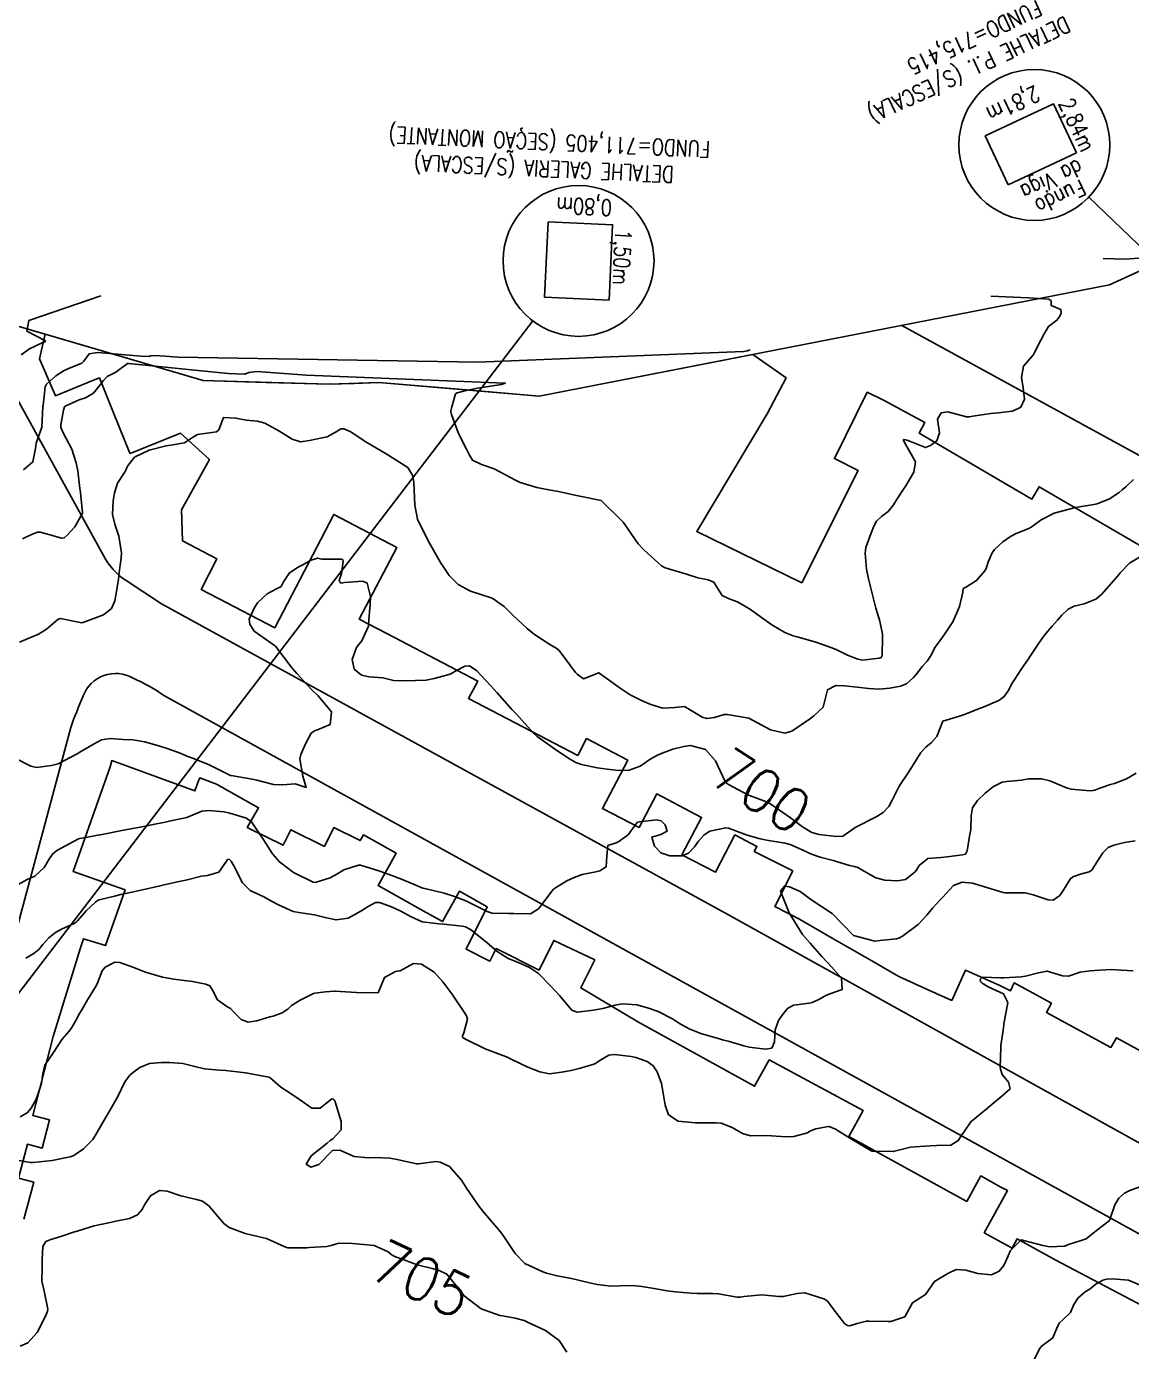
# Model space of a CAD drawing. Header units: metres. Extents: x 286371 to 293043, y 7462578 to 7466404.
# Drawn here: x 290826.9 to 290929.4, y 7463532.2 to 7463655.1 of the extents above; entities that cross this region are included whole.
import ezdxf
from ezdxf.enums import TextEntityAlignment as Align

# ---------------------------------------------------------------- set-up
doc = ezdxf.new("R2010")
doc.units = ezdxf.units.M
doc.header["$MEASUREMENT"] = 0
doc.linetypes.add('CONTINUO', pattern=[0])
doc.linetypes.add('TRACEJADO', pattern=[8.7, 8, -0.7])
for name, color, linetype in [('Area', 45, 'Continuous'), ('Cotas', 45, 'Continuous'), ('Curvas de Nivel 1m', 11, 'Continuous'), ('Curvas de Nivel 5m', 15, 'Continuous'), ('Edificações', 30, 'Continuous'), ('TEXTO', 45, 'Continuous'), ('Vias primárias', 230, 'Continuous')]:
    doc.layers.add(name, color=color, linetype=linetype)
doc.styles.add('ROMANS', font='romans', dxfattribs={"height": 0.2})
doc.styles.add('Style-STANDARD', font='STANDARD.shx')

msp = doc.modelspace()

# ---------------------------------------------------------------- linework, layer by layer
at = {"layer": 'Area'}
msp.add_polyline3d([(290702.72, 7463680.57, 698.33), (290739.63, 7463662.55, 699.15), (290758.18, 7463653.5, 702.25), (290789.55, 7463638.02, 698.86), (290843.27, 7463622.27, 702.07), (290854.94, 7463621.94, 704.25), (290859.56, 7463622.09, 698.88), (290874.41, 7463620.83, 702.47), (290927.3, 7463631.14, 698.6), (290930.21, 7463632.49, 698.75)], dxfattribs=at)
at = {"layer": 'Curvas de Nivel 1m', "flags": 128}
for points, elevation in [([(290931.23, 7463633.73), (290928.76, 7463633.52), (290926.74, 7463633.59)], 699), ([(290826.38, 7463624.67), (290827.15, 7463625.22), (290828.4, 7463625.79), (290828.53, 7463625.83), (290828.65, 7463625.95), (290826.9, 7463626.86), (290827.09, 7463627.85), (290833.78, 7463630.14)], 696), ([(290826.51, 7463607.6), (290827.27, 7463607.97), (290827.89, 7463608.2), (290828.14, 7463608.2), (290829.16, 7463607.94), (290830.13, 7463607.66), (290830.37, 7463607.68), (290830.63, 7463607.92), (290831.35, 7463608.71), (290832.05, 7463609.9), (290832.06, 7463610), (290831.87, 7463611.9), (290831.83, 7463612.27), (290831.62, 7463613.9), (290831.49, 7463614.65), (290831.08, 7463615.91), (290830.28, 7463617.43), (290830.06, 7463617.93), (290830.05, 7463618.17), (290830.31, 7463619.54), (290830.41, 7463619.83), (290830.53, 7463619.92), (290831.76, 7463620.47), (290832.33, 7463620.67), (290833.1, 7463621.11), (290833.71, 7463621.87), (290833.97, 7463622.25), (290834.36, 7463622.64), (290835.15, 7463623.06), (290836.24, 7463623.84), (290836.34, 7463623.85), (290845.57, 7463622.92), (290847.11, 7463622.88), (290847.49, 7463623.03), (290848.23, 7463623.1), (290850.35, 7463622.95), (290852.85, 7463622.77), (290871.28, 7463622.04), (290870.92, 7463621.9), (290868.7, 7463621.57), (290867.65, 7463621.35), (290866.95, 7463621.16), (290866.8, 7463621.14), (290866.66, 7463621.05), (290866.31, 7463619.83), (290866.22, 7463619.46), (290866.22, 7463619.38), (290866.3, 7463619.11), (290866.93, 7463617.36), (290867.64, 7463615.96), (290867.96, 7463615.35), (290868.24, 7463614.88), (290869.06, 7463614.5), (290870.23, 7463614.07), (290871.75, 7463613.29), (290872.21, 7463613.04), (290872.65, 7463612.83), (290874.2, 7463612.36), (290875.31, 7463612.13), (290876.2, 7463611.97), (290877.74, 7463611.65), (290878.19, 7463611.55), (290880.18, 7463611.16), (290882.16, 7463609.21), (290882.22, 7463609.13), (290882.36, 7463608.92), (290883.6, 7463607.11), (290884.12, 7463606.56), (290885.76, 7463605.08), (290886.09, 7463604.9), (290886.33, 7463604.83), (290888.08, 7463604.3), (290889.12, 7463603.98), (290890.08, 7463603.79), (290890.63, 7463603.56), (290890.96, 7463603), (290891.4, 7463602.34), (290892.05, 7463602.01), (290892.82, 7463601.74), (290894.03, 7463601.02), (290894.13, 7463600.94), (290895.24, 7463600.15), (290896, 7463599.61), (290897.21, 7463598.9), (290897.99, 7463598.6), (290898.36, 7463598.51), (290899.98, 7463598.02), (290901.22, 7463597.59), (290901.97, 7463597.32), (290903.01, 7463596.81), (290903.96, 7463596.41), (290904.4, 7463596.34), (290905.96, 7463596.53), (290906.14, 7463596.59), (290906.24, 7463596.76), (290906.27, 7463598.48), (290906.26, 7463598.76), (290906.01, 7463599.96), (290905.76, 7463600.77), (290905.64, 7463601.16), (290905.25, 7463602.78), (290904.97, 7463603.88), (290904.78, 7463604.78), (290904.64, 7463606.25), (290904.72, 7463606.79), (290905.1, 7463607.81), (290905.46, 7463608.77), (290905.71, 7463609.23), (290906.17, 7463609.65), (290906.8, 7463610.13), (290907.29, 7463610.75), (290907.63, 7463611.3), (290908.21, 7463612.19), (290908.42, 7463612.52), (290908.55, 7463612.73), (290909.17, 7463613.78), (290909.32, 7463614.72), (290908.27, 7463616.6), (290908.2, 7463616.74), (290908.22, 7463616.79), (290908.28, 7463616.8), (290908.56, 7463616.73), (290910.26, 7463616.06), (290910.71, 7463616.26), (290911.29, 7463616.69), (290911.54, 7463617.43), (290911.37, 7463618.69), (290911.71, 7463619.29), (290912.31, 7463619.36), (290914.04, 7463618.91), (290914.31, 7463618.9), (290914.65, 7463618.98), (290916.31, 7463619.22), (290916.99, 7463619.28), (290918.32, 7463619.43), (290919.09, 7463619.79), (290919.43, 7463620.56), (290919.3, 7463621.61), (290919.15, 7463622.56), (290919.34, 7463623.6), (290920.14, 7463624.55), (290920.27, 7463624.68), (290920.4, 7463624.93), (290920.95, 7463626.01), (290921.23, 7463626.53), (290921.67, 7463627.29), (290922.44, 7463627.87), (290922.72, 7463628.24), (290922.83, 7463628.51), (290922.8, 7463628.85), (290921.9, 7463629.24), (290921.89, 7463629.66), (290921.68, 7463629.83), (290919.8, 7463629.94), (290916.32, 7463630.09)], 698), ([(290826.61, 7463613.98), (290827.47, 7463614.73), (290827.71, 7463615.96), (290827.78, 7463616.45), (290828.28, 7463617.95), (290828.4, 7463619.86), (290828.41, 7463619.95), (290828.61, 7463621.68), (290828.74, 7463621.95), (290829.59, 7463622.7), (290830.36, 7463623.19), (290830.87, 7463623.41), (290832.02, 7463623.9), (290832.2, 7463624.07), (290832.67, 7463624.75), (290833.45, 7463624.86), (290837.52, 7463624.52), (290838.22, 7463624.5), (290838.4, 7463624.57), (290838.75, 7463624.6), (290839.73, 7463624.54), (290840.9, 7463624.45), (290868.71, 7463623.97), (290893.37, 7463624.96), (290893.73, 7463625.03), (290893.98, 7463625.11)], 697), ([(290826.21, 7463597.99), (290828, 7463598.76), (290828.73, 7463599.21), (290829.57, 7463599.93), (290829.81, 7463600.13), (290830.02, 7463600.19), (290831.54, 7463599.9), (290832.01, 7463599.81), (290832.09, 7463599.82), (290832.29, 7463599.89), (290833.53, 7463600.36), (290834.02, 7463600.54), (290834.75, 7463601.14), (290835.05, 7463601.85), (290835.22, 7463602.69), (290835.39, 7463603.84), (290835.47, 7463604.45), (290835.66, 7463605.84), (290835.67, 7463606.28), (290835.43, 7463607.85), (290835.07, 7463608.94), (290834.85, 7463609.85), (290834.91, 7463611.12), (290835.02, 7463611.85), (290835.3, 7463612.75), (290836.01, 7463613.84), (290836.1, 7463613.97), (290836.23, 7463614.33), (290836.9, 7463615.17), (290838.25, 7463615.8), (290839.82, 7463616.22), (290840.26, 7463616.28), (290841.54, 7463616.48), (290842.27, 7463616.99), (290842.74, 7463617.28), (290844.28, 7463617.47), (290844.49, 7463617.5), (290844.71, 7463617.71), (290845.15, 7463618.86), (290846.3, 7463618.79), (290847.24, 7463618.61), (290848.3, 7463618.5), (290848.97, 7463618.32), (290850.28, 7463617.61), (290851.5, 7463616.83), (290852.27, 7463616.58), (290853.12, 7463616.72), (290854.28, 7463616.95), (290854.77, 7463617.06), (290855.59, 7463617.53), (290856.04, 7463617.78), (290856.29, 7463617.8), (290856.95, 7463617.51), (290858.27, 7463616.62), (290860.24, 7463615.46), (290862.23, 7463614.21), (290862.69, 7463613.43), (290862.81, 7463612.82), (290862.85, 7463611.42), (290862.89, 7463610.7), (290863.12, 7463609.42), (290864.12, 7463607.4), (290865.26, 7463605.39), (290866.08, 7463604.19), (290866.91, 7463603.36), (290868.05, 7463602.73), (290868.92, 7463602.46), (290870.05, 7463602.07), (290871.16, 7463601.3), (290872.02, 7463600.49), (290873.32, 7463599.26), (290874, 7463598.71), (290875.42, 7463597.8), (290875.98, 7463597.46), (290876.27, 7463597.22), (290877.25, 7463595.91), (290877.78, 7463595.2), (290877.94, 7463595.02), (290878.53, 7463594.59), (290879.94, 7463595.16), (290881.92, 7463593.74), (290882.87, 7463593.12), (290883.9, 7463592.59), (290884.76, 7463592.22), (290885.89, 7463591.88), (290887, 7463591.94), (290887.89, 7463592.03), (290889.61, 7463591.02), (290889.87, 7463590.94), (290889.96, 7463590.93), (290890.67, 7463591), (290891.57, 7463591.3), (290891.88, 7463591.28), (290893.87, 7463590.95), (290895.86, 7463589.86), (290897.19, 7463589.57), (290897.86, 7463589.75), (290899.48, 7463590.86), (290899.88, 7463591.16), (290900.76, 7463591.97), (290900.97, 7463592.84), (290901.16, 7463593.59), (290901.92, 7463593.97), (290902.77, 7463593.96), (290903.92, 7463593.84), (290905, 7463593.7), (290905.92, 7463593.64), (290906.93, 7463593.74), (290907.92, 7463593.91), (290908.5, 7463594.15), (290909.15, 7463594.72), (290909.5, 7463595.15), (290909.95, 7463595.75), (290910.4, 7463596.25), (290910.72, 7463596.69), (290911.14, 7463597.53), (290911.99, 7463598.67), (290912.79, 7463599.88), (290913.12, 7463600.66), (290913.39, 7463601.3), (290913.71, 7463602.65), (290913.74, 7463602.97), (290914.06, 7463603.15), (290914.98, 7463603.72), (290915.75, 7463604.62), (290915.86, 7463604.84), (290916.1, 7463605.53), (290916.43, 7463606.29), (290916.66, 7463606.61), (290917.42, 7463607.3), (290918.13, 7463607.81), (290918.65, 7463608.07), (290919.84, 7463608.56), (290920.04, 7463608.66), (290920.15, 7463608.73), (290920.97, 7463609.35), (290922.17, 7463609.98), (290924.17, 7463610.48), (290925.86, 7463610.78), (290926.18, 7463610.85), (290927.31, 7463611.31), (290928.2, 7463611.88), (290928.49, 7463612.13), (290928.84, 7463612.41), (290929.53, 7463613.08)], 699), ([(290826.1, 7463575.53), (290826.92, 7463575.98), (290827.42, 7463576.19), (290827.65, 7463576.3), (290828.52, 7463577.09), (290829.02, 7463577.94), (290829.28, 7463578.34), (290829.69, 7463578.66), (290830.5, 7463579.11), (290831.7, 7463579.76), (290831.81, 7463579.8), (290832.38, 7463579.89), (290833.5, 7463580.09), (290833.71, 7463580.12), (290834.03, 7463580.19), (290835.71, 7463580.52), (290836.56, 7463580.67), (290837.72, 7463580.89), (290838.47, 7463581.05), (290839.73, 7463581.31), (290840.11, 7463581.39), (290841.73, 7463581.74), (290843.14, 7463582.33), (290843.74, 7463582.38), (290845.19, 7463582.25), (290845.74, 7463582.15), (290847.29, 7463581.66), (290847.73, 7463581.33), (290848.89, 7463579.64), (290849.69, 7463578.37), (290850.33, 7463577.61), (290851.65, 7463576.64), (290853.47, 7463575.73), (290853.64, 7463575.71), (290855.05, 7463576.14), (290855.65, 7463576.48), (290856.3, 7463576.88), (290857.66, 7463577.32), (290857.86, 7463577.31), (290859.65, 7463576.77), (290860.75, 7463576.36), (290861.64, 7463576.01), (290863.05, 7463575.42), (290863.63, 7463575.19), (290863.93, 7463575.11), (290865.62, 7463574.71), (290866.58, 7463574.41), (290867.61, 7463574), (290868.99, 7463573.33), (290869.6, 7463573.03), (290870.06, 7463572.86), (290871.6, 7463572.84), (290872.07, 7463572.82), (290873.6, 7463572.81), (290874.35, 7463573.25), (290875.63, 7463574.93), (290875.76, 7463575.09), (290875.93, 7463575.22), (290876.99, 7463575.86), (290877.65, 7463576.18), (290878.4, 7463576.44), (290879.66, 7463576.69), (290880.03, 7463576.79), (290880.62, 7463577.15), (290880.68, 7463578.15), (290880.79, 7463579.15), (290881.46, 7463579.37), (290881.7, 7463579.45), (290882.68, 7463580.14), (290883.39, 7463581.11), (290883.54, 7463581.29), (290883.73, 7463581.35), (290885.29, 7463581.52), (290885.73, 7463581.43), (290886.11, 7463581.07), (290886.3, 7463580.48), (290885.71, 7463580.15), (290884.87, 7463579.92), (290885.13, 7463579.08), (290885.69, 7463578.47), (290886.55, 7463578.19), (290887.68, 7463578.18), (290888.28, 7463578.44), (290888.81, 7463579.03), (290889.19, 7463579.53), (290889.71, 7463580.14), (290890.25, 7463580.48), (290891.72, 7463580.77), (290891.97, 7463580.74), (290893.71, 7463580.1), (290894.9, 7463579.75), (290895.7, 7463579.59), (290897.24, 7463579.36), (290897.7, 7463579.23), (290898.46, 7463578.88), (290899.69, 7463578.33), (290900.47, 7463578.06), (290901.68, 7463577.74), (290903.2, 7463577.28), (290903.67, 7463577.18), (290903.97, 7463577.1), (290904.5, 7463576.79), (290905.65, 7463576.15), (290906.49, 7463575.92), (290907.65, 7463575.86), (290908.39, 7463575.98), (290909.3, 7463576.71), (290909.45, 7463576.91), (290909.67, 7463577.27), (290910.46, 7463577.92), (290911.68, 7463578.04), (290912.26, 7463578.09), (290913.68, 7463578.28), (290913.97, 7463578.35), (290914.11, 7463578.64), (290914.32, 7463580.02), (290914.45, 7463580.63), (290914.49, 7463581.89), (290914.61, 7463582.63), (290915.08, 7463583.31), (290915.77, 7463583.99), (290916.55, 7463584.6), (290917.36, 7463585.02), (290917.79, 7463585.09), (290919.16, 7463585.19), (290919.8, 7463585.31), (290921, 7463585.33), (290921.79, 7463585.13), (290923.33, 7463584.5), (290923.77, 7463584.37), (290925.51, 7463584.21), (290925.77, 7463584.23), (290925.96, 7463584.28), (290926.41, 7463584.45), (290927.42, 7463584.8), (290927.78, 7463584.9), (290928.89, 7463585.31), (290929.8, 7463585.85)], 701), ([(290826.81, 7463568.7), (290827.54, 7463569.11), (290828.01, 7463569.49), (290828.4, 7463569.95), (290828.94, 7463570.57), (290829.57, 7463571.07), (290830.13, 7463571.37), (290831.29, 7463571.91), (290831.47, 7463572.02), (290831.59, 7463572.14), (290832.41, 7463573.09), (290833.27, 7463573.88), (290833.47, 7463574.03), (290833.62, 7463574.09), (290835.04, 7463574.44), (290835.63, 7463574.58), (290836.65, 7463574.81), (290837.63, 7463575.02), (290839.26, 7463575.4), (290839.64, 7463575.48), (290840.89, 7463575.76), (290841.5, 7463575.89), (290841.65, 7463575.92), (290843.1, 7463576.28), (290843.65, 7463576.35), (290844.71, 7463576.65), (290845.41, 7463577.69), (290845.52, 7463577.85), (290845.68, 7463577.86), (290845.84, 7463577.68), (290846.1, 7463577.24), (290846.92, 7463575.67), (290847.63, 7463574.96), (290848.88, 7463574.38), (290849.61, 7463573.97), (290850.23, 7463573.62), (290851.6, 7463573.02), (290852.3, 7463572.88), (290853.59, 7463572.72), (290854.71, 7463572.42), (290855.58, 7463572.24), (290856.71, 7463572.4), (290857.59, 7463572.89), (290857.97, 7463573.12), (290858.56, 7463573.49), (290859.25, 7463573.84), (290859.61, 7463573.84), (290860.73, 7463573.46), (290861.6, 7463573.05), (290862.48, 7463572.54), (290863.58, 7463572.06), (290865.11, 7463571.86), (290865.58, 7463571.83), (290867.29, 7463571.65), (290867.58, 7463571.58), (290868.04, 7463571.35), (290869.56, 7463570.13), (290870.53, 7463569.31), (290871.53, 7463568.66), (290872.55, 7463568.25), (290873.52, 7463567.83), (290874.35, 7463567.25), (290875.5, 7463566.1), (290876.3, 7463565.22), (290877.46, 7463563.86), (290877.94, 7463563.67), (290879.46, 7463563.87), (290880.33, 7463564.02), (290881.47, 7463564.33), (290882.13, 7463564.46), (290883.47, 7463564.36), (290884.47, 7463564.09), (290885.46, 7463563.74), (290886.78, 7463563.05), (290887.44, 7463562.63), (290888.34, 7463562.12), (290889.42, 7463561.7), (290891.24, 7463561.16), (290891.42, 7463561.11), (290891.94, 7463560.98), (290893.41, 7463560.56), (290893.91, 7463560.44), (290895.4, 7463560.25), (290895.99, 7463560.33), (290896.24, 7463560.91), (290896.31, 7463562.03), (290896.62, 7463562.91), (290896.97, 7463563.39), (290897.46, 7463564.01), (290898.02, 7463564.34), (290899.47, 7463564.51), (290899.75, 7463564.58), (290900.36, 7463564.85), (290901.08, 7463565.24), (290901.48, 7463565.4), (290902.52, 7463565.79), (290902.47, 7463566.82), (290901.52, 7463567.87), (290900.62, 7463568.85), (290899.55, 7463570.09), (290898.85, 7463570.88), (290897.6, 7463572.89), (290896.8, 7463574.91), (290897.17, 7463575.37), (290897.64, 7463575.32), (290898.63, 7463574.88), (290899.62, 7463574.13), (290901.6, 7463572.83), (290903.56, 7463570.8), (290905.56, 7463570.27), (290906, 7463570.33), (290907.56, 7463570.48), (290907.76, 7463570.54), (290908.11, 7463570.74), (290909.58, 7463571.8), (290910.37, 7463572.69), (290910.93, 7463573.36), (290911.62, 7463574.09), (290911.9, 7463574.39), (290912.13, 7463574.67), (290912.86, 7463575.43), (290913.64, 7463575.75), (290914.62, 7463575.65), (290915.64, 7463575.35), (290917.44, 7463574.78), (290917.63, 7463574.74), (290919.45, 7463574.74), (290919.63, 7463574.72), (290920.22, 7463574.55), (290921.62, 7463574.09), (290922.08, 7463574.06), (290922.71, 7463574.51), (290923.08, 7463575.06), (290923.65, 7463576.02), (290923.9, 7463576.24), (290924.63, 7463576.48), (290925.44, 7463576.69), (290925.66, 7463576.86), (290926.3, 7463577.83), (290926.69, 7463578.45), (290927.18, 7463578.95), (290927.7, 7463579.17), (290928.71, 7463579.41), (290929.7, 7463579.57)], 702), ([(290826.3, 7463553.98), (290826.95, 7463554.33), (290827.32, 7463554.78), (290827.73, 7463555.56), (290827.9, 7463555.96), (290828.25, 7463557.05), (290828.38, 7463557.95), (290828.56, 7463558.77), (290829.39, 7463559.93), (290830.18, 7463561.16), (290830.83, 7463561.91), (290831.09, 7463562.25), (290831.44, 7463562.9), (290831.8, 7463563.55), (290831.99, 7463563.9), (290832.53, 7463564.83), (290833.19, 7463565.88), (290833.3, 7463566.06), (290833.5, 7463566.47), (290833.88, 7463567.5), (290834.18, 7463567.86), (290835.07, 7463568.31), (290835.53, 7463568.3), (290836.83, 7463567.82), (290837.51, 7463567.55), (290837.91, 7463567.4), (290839.5, 7463566.93), (290840.53, 7463566.74), (290841.5, 7463566.63), (290842.26, 7463566.51), (290843.49, 7463566.27), (290843.88, 7463566.11), (290844.11, 7463565.71), (290844.6, 7463564.83), (290845.46, 7463564.2), (290845.79, 7463564.02), (290846.11, 7463563.68), (290846.77, 7463563), (290847.44, 7463562.74), (290848.22, 7463562.86), (290849.45, 7463563.24), (290849.76, 7463563.31), (290850.58, 7463563.61), (290851.1, 7463563.96), (290851.46, 7463564.29), (290852.26, 7463564.8), (290853.48, 7463565.4), (290853.61, 7463565.44), (290854.6, 7463565.55), (290855.4, 7463565.62), (290855.49, 7463565.62), (290857.48, 7463565.5), (290859.48, 7463565.47), (290860.07, 7463566.9), (290861.09, 7463567.45), (290861.46, 7463567.5), (290861.52, 7463567.52), (290862.76, 7463568.19), (290863.52, 7463568.14), (290864.68, 7463567.4), (290865.5, 7463566.48), (290866.31, 7463565.37), (290867.46, 7463563.69), (290867.67, 7463563.35), (290867.77, 7463563.03), (290867.43, 7463561.77), (290867.31, 7463561.47), (290867.32, 7463561.36), (290867.42, 7463561.27), (290867.6, 7463561.17), (290869.41, 7463560.27), (290871.05, 7463559.65), (290871.4, 7463559.52), (290871.88, 7463559.29), (290873.38, 7463558.58), (290874.49, 7463558.14), (290875.38, 7463557.97), (290876.48, 7463558.11), (290877.38, 7463558.28), (290878.14, 7463558.44), (290879.39, 7463558.81), (290879.64, 7463558.92), (290879.98, 7463559.17), (290880.87, 7463559.68), (290881.4, 7463559.76), (290882.96, 7463559.55), (290883.39, 7463559.46), (290884.45, 7463559.09), (290885, 7463558.71), (290885.37, 7463558.15), (290885.77, 7463557.07), (290885.87, 7463556.54), (290886.09, 7463555.06), (290886.41, 7463554.16), (290887.3, 7463553.57), (290888.9, 7463553.42), (290889.3, 7463553.42), (290890.87, 7463553.42), (290891.3, 7463553.38), (290892.31, 7463552.97), (290893.29, 7463552.42), (290894.02, 7463552.21), (290895.28, 7463552.23), (290895.98, 7463552.22), (290897.28, 7463552.12), (290898.03, 7463552.14), (290899.29, 7463552.48), (290899.51, 7463552.64), (290900.08, 7463552.85), (290901.08, 7463553.05), (290901.3, 7463553.06), (290901.9, 7463552.83), (290903.28, 7463551.96), (290905.26, 7463550.77), (290907.26, 7463550.74), (290908.85, 7463551.14), (290909.27, 7463551.17), (290910.68, 7463551.28), (290911.27, 7463551.31), (290912.61, 7463551.33), (290913.28, 7463551.76), (290913.63, 7463552.31), (290913.85, 7463552.65), (290914.44, 7463553.51), (290915.32, 7463554.22), (290915.54, 7463554.4), (290915.8, 7463554.62), (290916.63, 7463555.31), (290917.34, 7463555.87), (290918.1, 7463556.58), (290917.96, 7463557.18), (290917.37, 7463557.9), (290917.19, 7463558.39), (290917.18, 7463558.59), (290917.22, 7463560.4), (290917.23, 7463560.59), (290917.44, 7463562), (290917.51, 7463562.51), (290917.52, 7463562.58), (290917.83, 7463564.22), (290917.88, 7463564.58), (290917.49, 7463565.38), (290916.06, 7463566.04), (290915.5, 7463566.36), (290915.37, 7463566.48), (290915.33, 7463566.62), (290915.35, 7463566.77), (290915.51, 7463566.92), (290917.23, 7463566.87), (290917.51, 7463566.85), (290919.12, 7463566.95), (290919.51, 7463567.02), (290920.72, 7463567.33), (290921.52, 7463567.49), (290922.96, 7463567.05), (290923.51, 7463567.01), (290924.6, 7463567.39), (290925.52, 7463567.5), (290926.39, 7463567.58), (290927.52, 7463567.63), (290928.38, 7463567.57), (290929.52, 7463567.51)], 703), ([(290825.79, 7463549.99), (290827.24, 7463549.73), (290827.48, 7463549.72), (290829.24, 7463549.93), (290830.91, 7463550.25), (290831.25, 7463550.38), (290832.15, 7463551), (290833.03, 7463551.88), (290833.13, 7463552.02), (290833.28, 7463552.28), (290833.86, 7463553.3), (290834.19, 7463553.86), (290834.6, 7463554.57), (290835.33, 7463555.84), (290835.99, 7463557.2), (290836.47, 7463557.83), (290836.95, 7463558.24), (290837.37, 7463558.53), (290838.27, 7463558.91), (290839.38, 7463559.02), (290840.14, 7463559.02), (290841.38, 7463558.91), (290842.48, 7463558.63), (290843.37, 7463558.41), (290844.77, 7463558.3), (290845.37, 7463558.27), (290846.95, 7463558.09), (290847.37, 7463558.03), (290847.68, 7463557.97), (290849.36, 7463557.66), (290849.43, 7463557.62), (290850.45, 7463556.71), (290851.34, 7463556.16), (290852.2, 7463555.58), (290853.32, 7463554.78), (290854.1, 7463554.78), (290855.06, 7463555.54), (290855.23, 7463555.64), (290855.34, 7463555.62), (290855.42, 7463555.53), (290855.5, 7463555.36), (290856.05, 7463553.52), (290856.05, 7463552.77), (290855.28, 7463551.93), (290855.03, 7463551.78), (290854.76, 7463551.54), (290853.26, 7463550.34), (290852.82, 7463549.58), (290853.24, 7463549.31), (290853.98, 7463549.56), (290855.26, 7463550.84), (290855.93, 7463550.86), (290857.26, 7463550.28), (290858.59, 7463550.15), (290859.25, 7463550.19), (290860.56, 7463550.14), (290861.25, 7463550.01), (290863.04, 7463549.61), (290863.24, 7463549.61), (290864.83, 7463549.81), (290865.24, 7463549.77), (290866.1, 7463549.37), (290867.22, 7463548.1), (290867.68, 7463547.35), (290868.86, 7463545.65), (290869.11, 7463545.33), (290869.17, 7463545.24), (290870.82, 7463543.3), (290871.14, 7463542.87), (290872.2, 7463541.28), (290873.1, 7463540.36), (290874.75, 7463539.58), (290875.09, 7463539.48), (290876.1, 7463539.22), (290877.08, 7463539.04), (290877.29, 7463538.99), (290879.08, 7463538.57), (290879.82, 7463538.41), (290881.07, 7463538.26), (290881.92, 7463538.28), (290883.07, 7463538.31), (290883.95, 7463538.22), (290885.07, 7463538.05), (290886.3, 7463537.83), (290887.06, 7463537.73), (290888.49, 7463537.6), (290889.06, 7463537.58), (290890.48, 7463537.58), (290891.06, 7463537.55), (290892.79, 7463537.23), (290893.06, 7463537.23), (290893.4, 7463537.3), (290895.06, 7463537.46), (290896.66, 7463537.31), (290897.06, 7463537.3), (290898.36, 7463537.58), (290899.07, 7463537.63), (290900.81, 7463537.07), (290901.05, 7463536.95), (290901.18, 7463536.83), (290901.7, 7463536.16), (290902.73, 7463534.81), (290903.01, 7463534.61), (290903.22, 7463534.59), (290903.91, 7463534.79), (290904.77, 7463535.02), (290905.02, 7463535.02), (290906.79, 7463534.98), (290907.02, 7463534.98), (290908.33, 7463535.42), (290909.04, 7463536.71), (290910.26, 7463537.5), (290911.07, 7463538.68), (290912.32, 7463539.43), (290913.09, 7463539.79), (290914, 7463539.73), (290915.09, 7463539.43), (290916.37, 7463539.32), (290917.09, 7463539.64), (290917.51, 7463540.17), (290917.71, 7463540.59), (290918.13, 7463541.57), (290919.13, 7463542.56), (290921.13, 7463542.02), (290921.75, 7463541.9), (290923.13, 7463541.96), (290923.52, 7463542.11), (290924.69, 7463542.48), (290925.14, 7463542.65), (290926.11, 7463543.42), (290927.16, 7463544.24), (290927.27, 7463544.33), (290927.33, 7463544.43), (290927.81, 7463545.8), (290928.17, 7463546.42), (290928.71, 7463546.9), (290929.2, 7463547.12), (290930.12, 7463547.48)], 704)]:
    msp.add_lwpolyline(points, dxfattribs=dict(at, elevation=elevation))
at = {"layer": 'Curvas de Nivel 5m', "flags": 128}
for points, elevation in [([(290825.81, 7463587.23), (290827.28, 7463586.49), (290827.8, 7463586.39), (290829.18, 7463586.57), (290829.81, 7463586.72), (290831.56, 7463587.64), (290831.82, 7463587.81), (290831.98, 7463587.89), (290833.14, 7463588.57), (290833.84, 7463588.93), (290834.63, 7463589.06), (290835.84, 7463588.98), (290836.73, 7463588.93), (290837.84, 7463588.77), (290839.25, 7463588.36), (290839.83, 7463588.17), (290840.98, 7463587.76), (290841.82, 7463587.41), (290842.35, 7463587.21), (290843.81, 7463586.61), (290845.68, 7463585.69), (290845.79, 7463585.64), (290845.85, 7463585.63), (290847.79, 7463585.3), (290848.24, 7463585.2), (290849.78, 7463584.79), (290850.61, 7463584.78), (290851.78, 7463584.85), (290852.82, 7463584.53), (290852.51, 7463585.58), (290852.22, 7463587.19), (290852.33, 7463587.59), (290852.78, 7463588.64), (290853.26, 7463589.57), (290853.63, 7463589.8), (290853.86, 7463589.86), (290855.04, 7463590.37), (290855.15, 7463591.55), (290853.91, 7463593.01), (290853.33, 7463593.57), (290851.94, 7463595.1), (290851.51, 7463595.6), (290849.97, 7463597.62), (290847.99, 7463599.02), (290847.59, 7463599.66), (290847.52, 7463600.15), (290848.03, 7463601.21), (290848.19, 7463601.49), (290848.3, 7463601.65), (290849.18, 7463602.5), (290850.05, 7463602.94), (290850.5, 7463603.18), (290850.7, 7463603.61), (290851.27, 7463604.42), (290852.08, 7463604.97), (290852.51, 7463605.17), (290853.18, 7463605.58), (290853.87, 7463605.8), (290854.1, 7463605.74), (290854.25, 7463605.71), (290856.1, 7463605.69), (290856.21, 7463605.65), (290856.24, 7463605.53), (290856.08, 7463604.37), (290855.88, 7463603.73), (290855.95, 7463603.54), (290856.06, 7463603.48), (290856.38, 7463603.53), (290858.07, 7463603.66), (290858.47, 7463603.49), (290858.79, 7463602.23), (290858.74, 7463601.49), (290858.63, 7463600.1), (290858.59, 7463599.49), (290857.98, 7463598.13), (290857.7, 7463597.79), (290857.47, 7463597.51), (290857.08, 7463596.4), (290857.25, 7463595.51), (290857.94, 7463594.95), (290858.64, 7463594.79), (290859.93, 7463594.7), (290860.92, 7463594.45), (290861.93, 7463594.41), (290862.95, 7463594.44), (290863.93, 7463594.47), (290864.68, 7463594.64), (290865.94, 7463594.97), (290866.23, 7463595.08), (290866.76, 7463595.36), (290867.52, 7463595.78), (290867.95, 7463595.81), (290868.65, 7463595.33), (290869.92, 7463593.99), (290870.53, 7463593.31), (290871.89, 7463591.77), (290872.34, 7463591.28), (290873.85, 7463589.6), (290874.23, 7463589.25), (290875.83, 7463588.11), (290877.17, 7463587.2), (290877.81, 7463586.85), (290878.33, 7463586.66), (290879.8, 7463586.35), (290880.74, 7463586.21), (290881.8, 7463586.09), (290882.78, 7463586.14), (290883.8, 7463586.5), (290884.16, 7463586.74), (290884.62, 7463587.09), (290885.38, 7463587.52), (290885.82, 7463587.72), (290886.82, 7463588.07), (290887.83, 7463588.32), (290888.46, 7463588.41), (290889.83, 7463588.05), (290890.78, 7463587), (290891.68, 7463585.09), (290891.73, 7463584.99), (290891.78, 7463584.92), (290891.97, 7463584.79), (290893.77, 7463583.84), (290895.49, 7463583.2), (290895.76, 7463583.07), (290895.99, 7463582.92), (290897.74, 7463581.7), (290898.84, 7463580.88), (290899.72, 7463580.34), (290900.4, 7463580.17), (290901.71, 7463580.02), (290902.56, 7463579.98), (290903.72, 7463580.8), (290905.74, 7463581.84), (290906.31, 7463582.19), (290906.85, 7463582.75), (290907.17, 7463583.34), (290907.78, 7463584.59), (290907.83, 7463584.68), (290907.87, 7463584.73), (290908.64, 7463585.88), (290909.17, 7463586.71), (290909.42, 7463587.12), (290909.83, 7463587.78), (290910.27, 7463588.27), (290910.82, 7463588.69), (290911.3, 7463589.24), (290911.87, 7463590.67), (290913.4, 7463591.13), (290913.88, 7463591.3), (290914.84, 7463591.68), (290915.9, 7463592.11), (290916.25, 7463592.26), (290917.04, 7463592.6), (290917.55, 7463592.95), (290917.92, 7463593.48), (290918.3, 7463594.2), (290918.53, 7463594.58), (290919.08, 7463595.43), (290919.86, 7463596.56), (290919.9, 7463596.62), (290919.97, 7463596.71), (290920.71, 7463597.82), (290921.2, 7463598.54), (290921.55, 7463598.98), (290922.01, 7463599.49), (290922.5, 7463600.03), (290922.9, 7463600.51), (290923.47, 7463601.07), (290924.04, 7463601.33), (290924.95, 7463601.57), (290926.05, 7463602), (290926.59, 7463602.45), (290928.08, 7463604.15), (290928.21, 7463604.3), (290928.3, 7463604.42), (290929.17, 7463605.34), (290930.11, 7463605.89)], 700), ([(290826.29, 7463532.68), (290826.99, 7463533), (290827.85, 7463533.96), (290828.69, 7463535.6), (290828.82, 7463535.94), (290828.84, 7463536.13), (290828.47, 7463537.94), (290828.31, 7463538.71), (290828.32, 7463539.95), (290828.33, 7463540.72), (290828.4, 7463541.95), (290828.67, 7463542.4), (290829.13, 7463542.58), (290830.16, 7463542.9), (290831.14, 7463543.24), (290831.65, 7463543.4), (290833.15, 7463543.87), (290834.8, 7463544.21), (290835.16, 7463544.29), (290836.44, 7463544.55), (290837.17, 7463544.87), (290837.6, 7463545.38), (290837.81, 7463545.81), (290838.36, 7463546.64), (290839.2, 7463547.13), (290839.91, 7463547.07), (290841.2, 7463546.63), (290842.63, 7463546.3), (290843.19, 7463546.13), (290843.78, 7463545.72), (290845.16, 7463544.08), (290845.66, 7463543.69), (290847.15, 7463543.13), (290847.8, 7463543), (290849.14, 7463542.67), (290850.82, 7463541.91), (290851.12, 7463541.83), (290852.87, 7463541.82), (290853.12, 7463541.84), (290854.72, 7463541.95), (290855.12, 7463542.04), (290855.85, 7463542.25), (290857.12, 7463542.22), (290857.78, 7463542.16), (290859.12, 7463542.03), (290860.42, 7463541.45), (290860.79, 7463541.13), (290861.11, 7463540.97), (290861.8, 7463540.74), (290863.1, 7463540.25), (290864.61, 7463539.87), (290865.09, 7463539.75), (290865.87, 7463539.37), (290867.06, 7463537.89), (290867.47, 7463537.35), (290869.04, 7463536.17), (290870.78, 7463535.54), (290871.03, 7463535.5), (290872.19, 7463535.28), (290873.02, 7463535.06), (290873.35, 7463534.93), (290875.01, 7463534.16), (290876.26, 7463533.22), (290876.98, 7463532.15)], 705), ([(290920.23, 7463531.28), (290920.89, 7463532.54), (290920.93, 7463532.59), (290920.99, 7463532.66), (290922.05, 7463533.47), (290922.5, 7463534.51), (290922.68, 7463534.85), (290923.02, 7463535.16), (290923.71, 7463535.81), (290923.98, 7463536.49), (290924.38, 7463537.16), (290925.06, 7463537.73), (290925.52, 7463538.02), (290926.09, 7463538.46), (290926.7, 7463538.83), (290927.08, 7463538.92), (290927.58, 7463538.93), (290929.08, 7463538.83), (290930.08, 7463538.39)], 705)]:
    msp.add_lwpolyline(points, dxfattribs=dict(at, elevation=elevation))
at = {"layer": 'Edificações'}
for points in [[(290930.98, 7463606.46), (290920.78, 7463612.42), (290920.12, 7463611.28), (290909.66, 7463617.4), (290910.19, 7463618.37), (290906.42, 7463620.41), (290904.84, 7463621.19), (290901.8, 7463615.03), (290904, 7463613.94), (290898.77, 7463603.52), (290889.03, 7463608.27), (290895.55, 7463619.18), (290897.33, 7463622.52), (290894.25, 7463624.7), (290874.41, 7463620.83), (290866.98, 7463621.46), (290859.56, 7463622.09), (290857.25, 7463622.01), (290854.94, 7463621.94), (290849.11, 7463622.1), (290843.27, 7463622.27), (290828.59, 7463626.57), (290828.22, 7463624.97), (290828.07, 7463624.29), (290829.56, 7463620.86), (290833.08, 7463622.3), (290833.63, 7463622.52), (290834.95, 7463619.28), (290836.47, 7463615.54), (290836.49, 7463615.5), (290841.16, 7463617.4), (290843.83, 7463614.96), (290841.24, 7463610.27), (290841.35, 7463607.39), (290844.54, 7463605.73), (290843.07, 7463602.9), (290844.69, 7463602.06), (290849.9, 7463599.34), (290855.37, 7463609.85), (290861.21, 7463606.8), (290857.73, 7463600.13), (290860.28, 7463598.8), (290868.73, 7463594.39), (290867.88, 7463592.77), (290878, 7463587.5), (290878.81, 7463589.06), (290882.63, 7463587.06), (290880.29, 7463582.57), (290883.69, 7463580.8), (290885.32, 7463583.92), (290889.48, 7463581.75), (290887.66, 7463578.27), (290890.76, 7463576.66), (290892.57, 7463580.12), (290894.61, 7463579.06), (290894.37, 7463578.59), (290897.94, 7463576.78), (290896.26, 7463573.48), (290898.51, 7463572.33), (290901.59, 7463570.55), (290905.26, 7463568.43), (290907.77, 7463566.98), (290910.56, 7463565.72), (290912.68, 7463564.76), (290913.95, 7463567.58), (290917.13, 7463566.14), (290918.12, 7463565.65), (290918.48, 7463566.4), (290921.93, 7463564.52), (290921.46, 7463563.66), (290927.45, 7463560.4), (290927.95, 7463561.31), (290931.99, 7463559.11)], [(290826.64, 7463544.46), (290827.54, 7463547.92), (290826.14, 7463548.28), (290826.96, 7463551.43), (290828.34, 7463551.07), (290829.02, 7463553.69), (290827.47, 7463554.09), (290829.35, 7463561.41), (290831.86, 7463569.54), (290832.16, 7463570.49), (290834.19, 7463569.85), (290836.02, 7463575.02), (290831.19, 7463576.72), (290834.63, 7463586.45), (290834.79, 7463587.03), (290842.49, 7463584.2), (290842.84, 7463585.15), (290842.94, 7463585.41), (290844.49, 7463584.83), (290848.4, 7463582.64), (290847.34, 7463580.82), (290850.67, 7463579.17), (290851.38, 7463580.6), (290854.5, 7463579.05), (290855.37, 7463580.8), (290857.82, 7463579.59), (290858.12, 7463580.12), (290861.15, 7463578.43), (290859.48, 7463575.43), (290863.39, 7463573.23), (290865.45, 7463572.08), (290867.02, 7463574.89), (290869.61, 7463573.44), (290867.65, 7463569.52), (290869.85, 7463568.42), (290870.42, 7463569.58), (290874.41, 7463567.58), (290875.78, 7463570.33), (290879.57, 7463568.53), (290878.27, 7463565.93), (290883.62, 7463562.76), (290894.4, 7463556.8), (290895.75, 7463559.25), (290904.46, 7463554.56), (290903.15, 7463552.13), (290914.08, 7463546.12), (290915.38, 7463548.48), (290917.25, 7463547.45), (290917.86, 7463547.12), (290915.7, 7463543.21), (290918.28, 7463541.79), (290918.74, 7463542.64), (290922.34, 7463540.66), (290926.31, 7463538.57), (290930.5, 7463536.36)]]:
    msp.add_lwpolyline(points, dxfattribs=at)
at = {"layer": 'TEXTO', "linetype": 'TRACEJADO', "flags": 128}
msp.add_lwpolyline([(290924.24, 7463643.4), (290917.9, 7463640.44)], dxfattribs=at)
at = {"layer": 'TEXTO', "linetype": 'CONTINUO'}
for points in [[(290924.24, 7463643.4, 0), (290922.13, 7463647.93, 0), (290915.79, 7463644.97, 0), (290917.9, 7463640.44, 0)], [(291091.37, 7463480.02, 0), (290925.39, 7463639.28, 0)], [(290873.82, 7463627.81, 0), (290733.31, 7463444.03, 0)]]:
    msp.add_polyline3d(points, dxfattribs=at)
msp.add_polyline3d([(290875.24, 7463637.01, 0), (290874.92, 7463630.02, 0), (290880.91, 7463629.74, 0), (290881.23, 7463636.73, 0), (290875.24, 7463637.01, 0)], close=True, dxfattribs=at)
for centre in [(290920.34, 7463644.13), (290878.07, 7463633.37)]:
    msp.add_circle(centre, 7, dxfattribs=at)
at = {"layer": 'Vias primárias'}
msp.add_lwpolyline([(290825.97, 7463627.34, 0.279954), (290825.7, 7463621.12), (290834.01, 7463606.04, 0.127452), (290836.11, 7463603.72), (290839.39, 7463601.56), (290865.48, 7463587.24), (290891.97, 7463572.7), (290933.57, 7463549.6), (290945.05, 7463543.27), (290947.35, 7463542.04), (290948.32, 7463541.58, 0.347112), (290954.93, 7463543.06, 0.084816), (290975.85, 7463580.27, 0.104923), (290976.58, 7463584.73, 0.380766), (290972.02, 7463592.36)], format="xyb", dxfattribs=at)
at = {"layer": 'Vias primárias', "elevation": 700.01}
msp.add_lwpolyline([(290908.06, 7463627.39), (290972.02, 7463592.36), (290972.02, 7463592.36)], dxfattribs=at)
at = {"layer": 'Vias primárias'}
msp.add_lwpolyline([(290923.53, 7463519.5, -0.119466), (290883.97, 7463509.61, -0.016597), (290862.43, 7463510.16, -0.032123), (290825.85, 7463514.69), (290814.82, 7463516.78, -0.308623), (290812.85, 7463522.82), (290812.99, 7463523.28), (290813.68, 7463525.64), (290819.98, 7463549.19), (290830.97, 7463590.08, -0.014879), (290832.13, 7463593.01, -0.467656), (290836.76, 7463594.66, -0.055391), (290839.67, 7463593.01), (290939.17, 7463538.08, -0.476196), (290940.55, 7463530.41, -0.117238), (290929.98, 7463522.76, 0.041138), (290922.93, 7463519.14)], format="xyb", close=True, dxfattribs=at)

# ---------------------------------------------------------------- texts
at = {"layer": 'Cotas', "style": 'Style-STANDARD'}
for s, rotation, p in [('700', 327.1243, (290895.04, 7463584.21, 700)), ('705', 334.6934, (290863.55, 7463538.93, 705))]:
    msp.add_text(s, height=4, rotation=rotation, dxfattribs=at).set_placement(p, align=Align.MIDDLE_CENTER)
at = {"layer": 'TEXTO', "style": 'ROMANS', "width": 0.8}
for s, rotation, p in [('FUNDO=715,415', 205, (290920.57, 7463657.62)), ('DETALHE P.I. (S/ESCALA)', 205, (290923.19, 7463656.11)), ('2,81m', 205, (290920.4, 7463649.68)), ('2,84m', 295, (290922.55, 7463648.01)), ('FUNDO=711,405 (SEÇÃO MONTANTE)', 177.3598, (290890.29, 7463644.46)), ('DETALHE GALERIA (S/ESCALA)', 177.3598, (290886.93, 7463642.12)), ('da Viga', 205, (290924.41, 7463642.83)), ('Fundo', 205, (290924.63, 7463640.98)), ('0,80m', 177.3598, (290881.19, 7463639.04)), ('1,50m', 267.3598, (290881.48, 7463636.31))]:
    msp.add_text(s, height=1.5, rotation=rotation, dxfattribs=at).set_placement(p)

doc.saveas('drawing.dxf')
